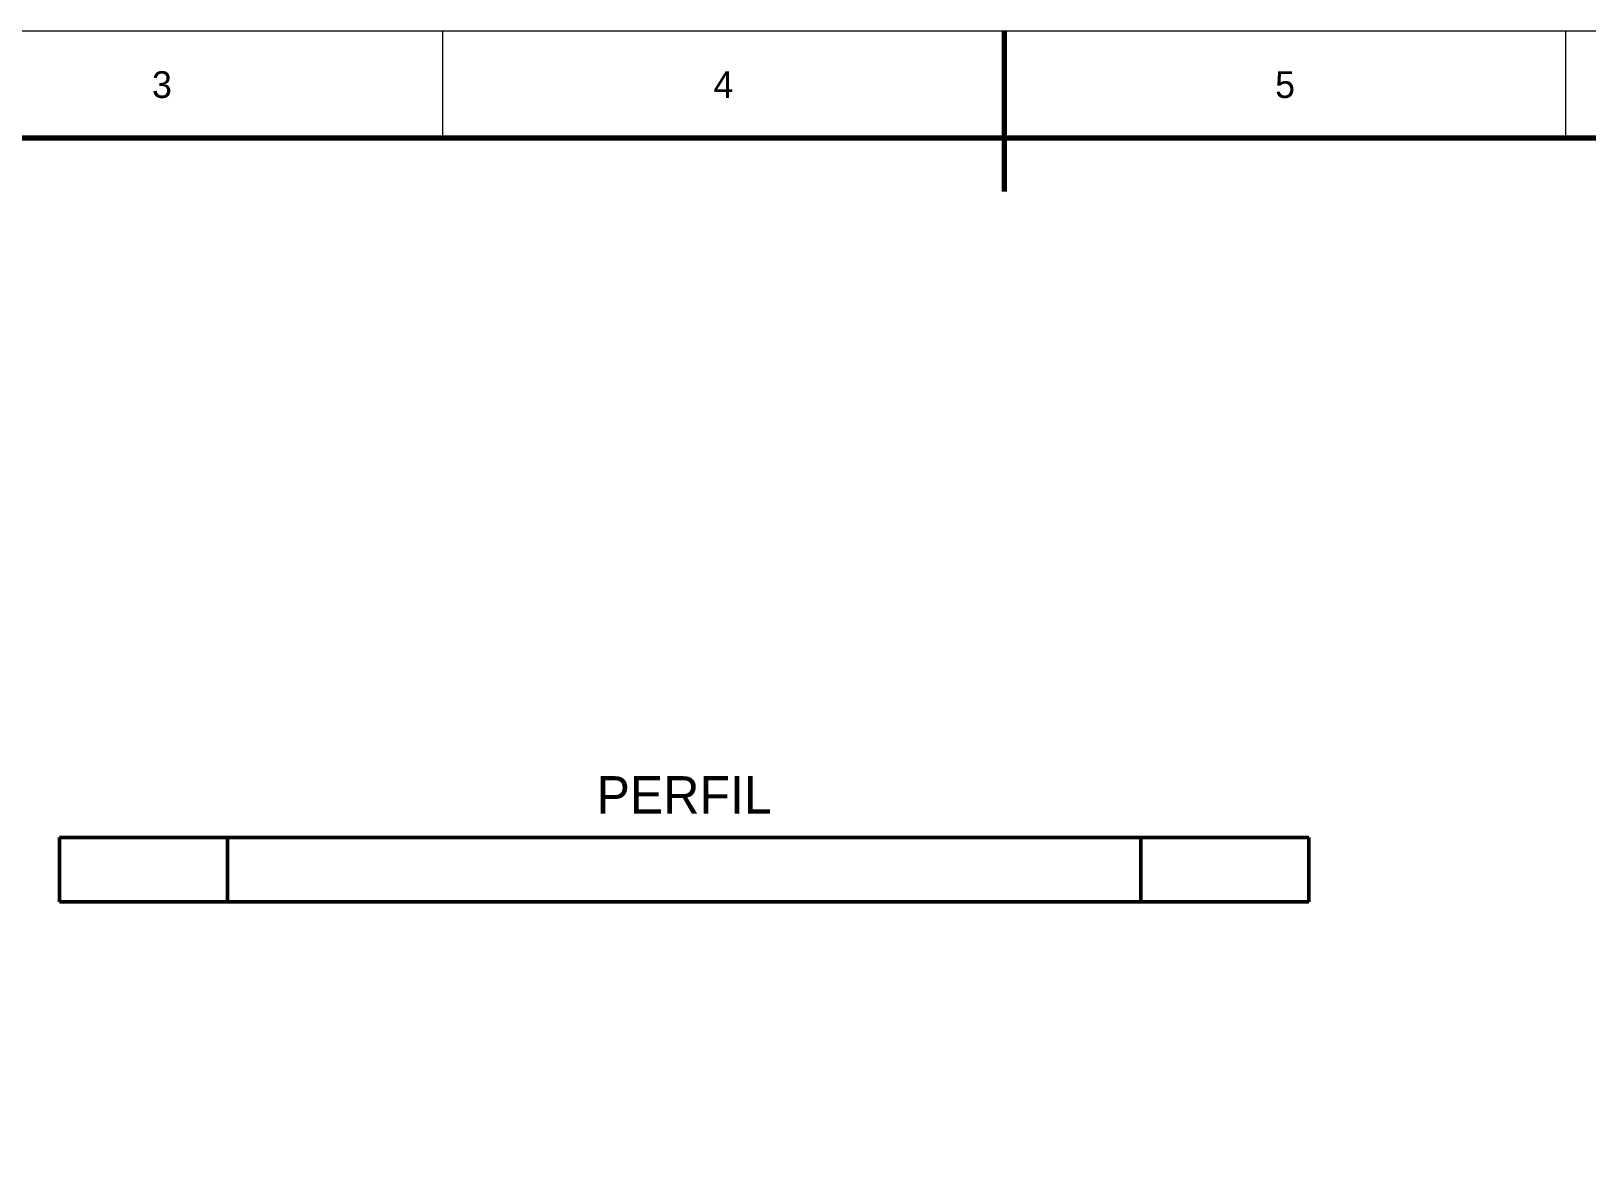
# Model space of a CAD drawing. Header units: millimetres. Extents: x 0 to 420, y 0 to 297.
# Drawn here: x 119 to 264.5, y 190.7 to 297 of the extents above; entities that cross this region are included whole.
import ezdxf
from ezdxf.enums import TextEntityAlignment as Align

# ---------------------------------------------------------------- set-up
doc = ezdxf.new("R2010")
doc.units = ezdxf.units.MM
doc.linetypes.add('DASHED', pattern=[1.524, 1.27, -0.254])
for name, color, linetype, lineweight in [('FINA', 7, 'CONTINUOUS', 18), ('NORMA', 7, 'CONTINUOUS', 70), ('OCULTA', 8, 'DASHED', 25), ('TEXTO', 7, 'CONTINUOUS', 25), ('VISIBLE', 7, 'CONTINUOUS', 50)]:
    doc.layers.add(name, color=color, linetype=linetype, lineweight=lineweight)

msp = doc.modelspace()

# ---------------------------------------------------------------- linework, layer by layer
at = {"layer": 'FINA'}
for p, q in [((157.5, 287), (157.5, 297)), ((210, 287), (210, 297)), ((262.5, 287), (262.5, 297))]:
    msp.add_line(p, q, dxfattribs=at)
msp.add_lwpolyline([(0, 0), (420, 0), (420, 297), (0, 297)], close=True, dxfattribs=at)
at = {"layer": 'NORMA'}
msp.add_line((210, 297), (210, 282), dxfattribs=at)
msp.add_lwpolyline([(20, 10), (410, 10), (410, 287), (20, 287)], close=True, dxfattribs=at)
at = {"layer": 'OCULTA'}
for p, q in [((121.66, 221.59), (121.68, 221.59)), ((121.68, 221.59), (121.74, 221.59)), ((121.74, 221.59), (121.83, 221.59)), ((121.83, 221.59), (121.97, 221.59)), ((121.97, 221.59), (122.14, 221.59)), ((122.14, 221.59), (122.35, 221.59)), ((122.35, 221.59), (122.59, 221.59)), ((122.59, 221.59), (122.87, 221.59)), ((122.87, 221.59), (123.18, 221.59)), ((123.18, 221.59), (123.52, 221.59)), ((123.52, 221.59), (123.89, 221.59)), ((123.89, 221.59), (124.3, 221.59)), ((124.3, 221.59), (124.73, 221.59)), ((124.73, 221.59), (125.18, 221.59)), ((125.66, 221.59), (125.18, 221.59)), ((125.66, 221.59), (126.16, 221.59)), ((126.16, 221.59), (126.68, 221.59)), ((127.22, 221.59), (126.68, 221.59)), ((127.22, 221.59), (127.77, 221.59)), ((128.33, 221.59), (127.77, 221.59)), ((128.33, 221.59), (128.9, 221.59)), ((128.53, 221.59), (128.51, 221.59)), ((128.51, 221.59), (128.51, 221.59)), ((128.55, 221.59), (128.53, 221.59)), ((128.58, 221.59), (128.55, 221.59)), ((128.62, 221.59), (128.58, 221.59)), ((128.67, 221.59), (128.62, 221.59)), ((128.73, 221.59), (128.67, 221.59)), ((128.8, 221.59), (128.73, 221.59)), ((128.87, 221.59), (128.8, 221.59)), ((128.95, 221.59), (128.87, 221.59)), ((129.49, 221.59), (128.9, 221.59)), ((129.04, 221.59), (128.95, 221.59)), ((129.14, 221.59), (129.04, 221.59)), ((129.24, 221.59), (129.14, 221.59)), ((129.35, 221.59), (129.24, 221.59)), ((129.47, 221.59), (129.35, 221.59)), ((129.59, 221.59), (129.47, 221.59)), ((130.07, 221.59), (129.49, 221.59)), ((129.71, 221.59), (129.59, 221.59)), ((129.84, 221.59), (129.71, 221.59)), ((129.97, 221.59), (129.84, 221.59)), ((130.1, 221.59), (129.97, 221.59)), ((130.66, 221.59), (130.07, 221.59)), ((130.24, 221.59), (130.1, 221.59)), ((130.38, 221.59), (130.24, 221.59)), ((130.52, 221.59), (130.38, 221.59)), ((130.66, 221.59), (130.52, 221.59)), ((130.8, 221.59), (130.66, 221.59)), ((131.25, 221.59), (130.66, 221.59)), ((130.8, 221.59), (130.94, 221.59)), ((130.94, 221.59), (131.08, 221.59)), ((131.22, 221.59), (131.08, 221.59)), ((131.35, 221.59), (131.22, 221.59)), ((131.84, 221.59), (131.25, 221.59)), ((131.48, 221.59), (131.35, 221.59)), ((131.48, 221.59), (131.61, 221.59)), ((131.74, 221.59), (131.61, 221.59)), ((131.74, 221.59), (131.85, 221.59)), ((132.42, 221.59), (131.84, 221.59)), ((131.85, 221.59), (131.97, 221.59)), ((131.97, 221.59), (132.08, 221.59)), ((132.08, 221.59), (132.18, 221.59)), ((132.18, 221.59), (132.28, 221.59)), ((132.28, 221.59), (132.37, 221.59)), ((132.37, 221.59), (132.45, 221.59)), ((132.99, 221.59), (132.42, 221.59)), ((132.45, 221.59), (132.52, 221.59)), ((132.52, 221.59), (132.59, 221.59)), ((132.65, 221.59), (132.59, 221.59)), ((132.65, 221.59), (132.7, 221.59)), ((132.7, 221.59), (132.74, 221.59)), ((132.74, 221.59), (132.77, 221.59)), ((132.77, 221.59), (132.79, 221.59)), ((132.79, 221.59), (132.81, 221.59)), ((132.81, 221.59), (132.81, 221.59)), ((133.55, 221.59), (132.99, 221.59)), ((134.1, 221.59), (133.55, 221.59)), ((134.64, 221.59), (134.1, 221.59)), ((135.16, 221.59), (134.64, 221.59)), ((135.66, 221.59), (135.16, 221.59)), ((136.14, 221.59), (135.66, 221.59)), ((136.59, 221.59), (136.14, 221.59)), ((137.02, 221.59), (136.59, 221.59)), ((137.37, 221.59), (137.02, 221.59)), ((222.77, 221.59), (137.37, 221.59)), ((137.37, 221.59), (137.37, 215.59)), ((222.77, 221.59), (223.11, 221.59)), ((222.77, 221.59), (222.77, 215.59)), ((223.11, 221.59), (223.54, 221.59)), ((223.99, 221.59), (223.54, 221.59)), ((223.99, 221.59), (224.47, 221.59)), ((224.47, 221.59), (224.97, 221.59)), ((224.97, 221.59), (225.49, 221.59)), ((226.03, 221.59), (225.49, 221.59)), ((226.03, 221.59), (226.58, 221.59)), ((227.14, 221.59), (226.58, 221.59)), ((227.71, 221.59), (227.14, 221.59)), ((227.34, 221.59), (227.32, 221.59)), ((227.32, 221.59), (227.32, 221.59)), ((227.36, 221.59), (227.34, 221.59)), ((227.39, 221.59), (227.36, 221.59)), ((227.43, 221.59), (227.39, 221.59)), ((227.48, 221.59), (227.43, 221.59)), ((227.54, 221.59), (227.48, 221.59)), ((227.61, 221.59), (227.54, 221.59)), ((227.68, 221.59), (227.61, 221.59)), ((227.76, 221.59), (227.68, 221.59)), ((227.71, 221.59), (228.3, 221.59)), ((227.85, 221.59), (227.76, 221.59)), ((227.95, 221.59), (227.85, 221.59)), ((228.05, 221.59), (227.95, 221.59)), ((228.16, 221.59), (228.05, 221.59)), ((228.28, 221.59), (228.16, 221.59)), ((228.4, 221.59), (228.28, 221.59)), ((228.88, 221.59), (228.3, 221.59)), ((228.52, 221.59), (228.4, 221.59)), ((228.65, 221.59), (228.52, 221.59)), ((228.78, 221.59), (228.65, 221.59)), ((228.91, 221.59), (228.78, 221.59)), ((229.47, 221.59), (228.88, 221.59)), ((229.05, 221.59), (228.91, 221.59)), ((229.19, 221.59), (229.05, 221.59)), ((229.33, 221.59), (229.19, 221.59)), ((229.47, 221.59), (229.33, 221.59)), ((229.61, 221.59), (229.47, 221.59)), ((230.06, 221.59), (229.47, 221.59)), ((229.61, 221.59), (229.75, 221.59)), ((229.75, 221.59), (229.89, 221.59)), ((230.03, 221.59), (229.89, 221.59)), ((230.03, 221.59), (230.16, 221.59)), ((230.65, 221.59), (230.06, 221.59)), ((230.29, 221.59), (230.16, 221.59)), ((230.29, 221.59), (230.42, 221.59)), ((230.42, 221.59), (230.55, 221.59)), ((230.55, 221.59), (230.66, 221.59)), ((231.23, 221.59), (230.65, 221.59)), ((230.78, 221.59), (230.66, 221.59)), ((230.78, 221.59), (230.89, 221.59)), ((230.89, 221.59), (230.99, 221.59)), ((230.99, 221.59), (231.09, 221.59)), ((231.18, 221.59), (231.09, 221.59)), ((231.18, 221.59), (231.26, 221.59)), ((231.8, 221.59), (231.23, 221.59)), ((231.26, 221.59), (231.33, 221.59)), ((231.33, 221.59), (231.4, 221.59)), ((231.4, 221.59), (231.46, 221.59)), ((231.46, 221.59), (231.51, 221.59)), ((231.51, 221.59), (231.55, 221.59)), ((231.55, 221.59), (231.58, 221.59)), ((231.58, 221.59), (231.6, 221.59)), ((231.6, 221.59), (231.62, 221.59)), ((231.62, 221.59), (231.62, 221.59)), ((232.36, 221.59), (231.8, 221.59)), ((232.91, 221.59), (232.36, 221.59)), ((233.45, 221.59), (232.91, 221.59)), ((233.97, 221.59), (233.45, 221.59)), ((234.47, 221.59), (233.97, 221.59)), ((234.95, 221.59), (234.47, 221.59)), ((235.4, 221.59), (234.95, 221.59)), ((235.83, 221.59), (235.4, 221.59)), ((236.24, 221.59), (235.83, 221.59)), ((236.61, 221.59), (236.24, 221.59)), ((236.95, 221.59), (236.61, 221.59)), ((237.26, 221.59), (236.95, 221.59)), ((237.54, 221.59), (237.26, 221.59)), ((237.79, 221.59), (237.54, 221.59)), ((237.99, 221.59), (237.79, 221.59)), ((238.16, 221.59), (237.99, 221.59)), ((238.3, 221.59), (238.16, 221.59)), ((238.39, 221.59), (238.3, 221.59)), ((238.45, 221.59), (238.39, 221.59)), ((238.47, 221.59), (238.45, 221.59)), ((121.66, 215.59), (121.68, 215.59)), ((121.68, 215.59), (121.74, 215.59)), ((121.74, 215.59), (121.83, 215.59)), ((121.83, 215.59), (121.97, 215.59)), ((121.97, 215.59), (122.14, 215.59)), ((122.14, 215.59), (122.35, 215.59)), ((122.35, 215.59), (122.59, 215.59)), ((122.59, 215.59), (122.87, 215.59)), ((122.87, 215.59), (123.18, 215.59)), ((123.18, 215.59), (123.52, 215.59)), ((123.52, 215.59), (123.89, 215.59)), ((123.89, 215.59), (124.3, 215.59)), ((124.3, 215.59), (124.73, 215.59)), ((124.73, 215.59), (125.18, 215.59)), ((125.66, 215.59), (125.18, 215.59)), ((125.66, 215.59), (126.16, 215.59)), ((126.16, 215.59), (126.68, 215.59)), ((127.22, 215.59), (126.68, 215.59)), ((127.22, 215.59), (127.77, 215.59)), ((128.33, 215.59), (127.77, 215.59)), ((128.33, 215.59), (128.9, 215.59)), ((128.53, 215.59), (128.51, 215.59)), ((128.51, 215.59), (128.51, 215.59)), ((128.55, 215.59), (128.53, 215.59)), ((128.58, 215.59), (128.55, 215.59)), ((128.62, 215.59), (128.58, 215.59)), ((128.67, 215.59), (128.62, 215.59)), ((128.73, 215.59), (128.67, 215.59)), ((128.8, 215.59), (128.73, 215.59)), ((128.87, 215.59), (128.8, 215.59)), ((128.95, 215.59), (128.87, 215.59)), ((129.49, 215.59), (128.9, 215.59)), ((129.04, 215.59), (128.95, 215.59)), ((129.14, 215.59), (129.04, 215.59)), ((129.24, 215.59), (129.14, 215.59)), ((129.35, 215.59), (129.24, 215.59)), ((129.47, 215.59), (129.35, 215.59)), ((129.59, 215.59), (129.47, 215.59)), ((130.07, 215.59), (129.49, 215.59)), ((129.71, 215.59), (129.59, 215.59)), ((129.84, 215.59), (129.71, 215.59)), ((129.97, 215.59), (129.84, 215.59)), ((130.1, 215.59), (129.97, 215.59)), ((130.66, 215.59), (130.07, 215.59)), ((130.24, 215.59), (130.1, 215.59)), ((130.38, 215.59), (130.24, 215.59)), ((130.52, 215.59), (130.38, 215.59)), ((130.66, 215.59), (130.52, 215.59)), ((130.8, 215.59), (130.66, 215.59)), ((131.25, 215.59), (130.66, 215.59)), ((130.8, 215.59), (130.94, 215.59)), ((130.94, 215.59), (131.08, 215.59)), ((131.22, 215.59), (131.08, 215.59)), ((131.35, 215.59), (131.22, 215.59)), ((131.84, 215.59), (131.25, 215.59)), ((131.48, 215.59), (131.35, 215.59)), ((131.48, 215.59), (131.61, 215.59)), ((131.74, 215.59), (131.61, 215.59)), ((131.74, 215.59), (131.85, 215.59)), ((132.42, 215.59), (131.84, 215.59)), ((131.85, 215.59), (131.97, 215.59)), ((131.97, 215.59), (132.08, 215.59)), ((132.08, 215.59), (132.18, 215.59)), ((132.18, 215.59), (132.28, 215.59)), ((132.28, 215.59), (132.37, 215.59)), ((132.37, 215.59), (132.45, 215.59)), ((132.99, 215.59), (132.42, 215.59)), ((132.45, 215.59), (132.52, 215.59)), ((132.52, 215.59), (132.59, 215.59)), ((132.65, 215.59), (132.59, 215.59)), ((132.65, 215.59), (132.7, 215.59)), ((132.7, 215.59), (132.74, 215.59)), ((132.74, 215.59), (132.77, 215.59)), ((132.77, 215.59), (132.79, 215.59)), ((132.79, 215.59), (132.81, 215.59)), ((132.81, 215.59), (132.81, 215.59)), ((133.55, 215.59), (132.99, 215.59)), ((134.1, 215.59), (133.55, 215.59)), ((134.64, 215.59), (134.1, 215.59)), ((135.16, 215.59), (134.64, 215.59)), ((135.66, 215.59), (135.16, 215.59)), ((136.14, 215.59), (135.66, 215.59)), ((136.59, 215.59), (136.14, 215.59)), ((137.02, 215.59), (136.59, 215.59)), ((137.37, 215.59), (137.02, 215.59)), ((222.77, 215.59), (137.37, 215.59)), ((222.77, 215.59), (223.11, 215.59)), ((223.11, 215.59), (223.54, 215.59)), ((223.99, 215.59), (223.54, 215.59)), ((223.99, 215.59), (224.47, 215.59)), ((224.47, 215.59), (224.97, 215.59)), ((224.97, 215.59), (225.49, 215.59)), ((226.03, 215.59), (225.49, 215.59)), ((226.03, 215.59), (226.58, 215.59)), ((227.14, 215.59), (226.58, 215.59)), ((227.71, 215.59), (227.14, 215.59)), ((227.34, 215.59), (227.32, 215.59)), ((227.32, 215.59), (227.32, 215.59)), ((227.36, 215.59), (227.34, 215.59)), ((227.39, 215.59), (227.36, 215.59)), ((227.43, 215.59), (227.39, 215.59)), ((227.48, 215.59), (227.43, 215.59)), ((227.54, 215.59), (227.48, 215.59)), ((227.61, 215.59), (227.54, 215.59)), ((227.68, 215.59), (227.61, 215.59)), ((227.76, 215.59), (227.68, 215.59)), ((227.71, 215.59), (228.3, 215.59)), ((227.85, 215.59), (227.76, 215.59)), ((227.95, 215.59), (227.85, 215.59)), ((228.05, 215.59), (227.95, 215.59)), ((228.16, 215.59), (228.05, 215.59)), ((228.28, 215.59), (228.16, 215.59)), ((228.4, 215.59), (228.28, 215.59)), ((228.88, 215.59), (228.3, 215.59)), ((228.52, 215.59), (228.4, 215.59)), ((228.65, 215.59), (228.52, 215.59)), ((228.78, 215.59), (228.65, 215.59)), ((228.91, 215.59), (228.78, 215.59)), ((229.47, 215.59), (228.88, 215.59)), ((229.05, 215.59), (228.91, 215.59)), ((229.19, 215.59), (229.05, 215.59)), ((229.33, 215.59), (229.19, 215.59)), ((229.47, 215.59), (229.33, 215.59)), ((229.61, 215.59), (229.47, 215.59)), ((230.06, 215.59), (229.47, 215.59)), ((229.61, 215.59), (229.75, 215.59)), ((229.75, 215.59), (229.89, 215.59)), ((230.03, 215.59), (229.89, 215.59)), ((230.03, 215.59), (230.16, 215.59)), ((230.65, 215.59), (230.06, 215.59)), ((230.29, 215.59), (230.16, 215.59)), ((230.29, 215.59), (230.42, 215.59)), ((230.42, 215.59), (230.55, 215.59)), ((230.55, 215.59), (230.66, 215.59)), ((231.23, 215.59), (230.65, 215.59)), ((230.78, 215.59), (230.66, 215.59)), ((230.78, 215.59), (230.89, 215.59)), ((230.89, 215.59), (230.99, 215.59)), ((230.99, 215.59), (231.09, 215.59)), ((231.18, 215.59), (231.09, 215.59)), ((231.18, 215.59), (231.26, 215.59)), ((231.8, 215.59), (231.23, 215.59)), ((231.26, 215.59), (231.33, 215.59)), ((231.33, 215.59), (231.4, 215.59)), ((231.4, 215.59), (231.46, 215.59)), ((231.46, 215.59), (231.51, 215.59)), ((231.51, 215.59), (231.55, 215.59)), ((231.55, 215.59), (231.58, 215.59)), ((231.58, 215.59), (231.6, 215.59)), ((231.6, 215.59), (231.62, 215.59)), ((231.62, 215.59), (231.62, 215.59)), ((232.36, 215.59), (231.8, 215.59)), ((232.91, 215.59), (232.36, 215.59)), ((233.45, 215.59), (232.91, 215.59)), ((233.97, 215.59), (233.45, 215.59)), ((234.47, 215.59), (233.97, 215.59)), ((234.95, 215.59), (234.47, 215.59)), ((235.4, 215.59), (234.95, 215.59)), ((235.83, 215.59), (235.4, 215.59)), ((236.24, 215.59), (235.83, 215.59)), ((236.61, 215.59), (236.24, 215.59)), ((236.95, 215.59), (236.61, 215.59)), ((237.26, 215.59), (236.95, 215.59)), ((237.54, 215.59), (237.26, 215.59)), ((237.79, 215.59), (237.54, 215.59)), ((237.99, 215.59), (237.79, 215.59)), ((238.16, 215.59), (237.99, 215.59)), ((238.3, 215.59), (238.16, 215.59)), ((238.39, 215.59), (238.3, 215.59)), ((238.45, 215.59), (238.39, 215.59)), ((238.47, 215.59), (238.45, 215.59))]:
    msp.add_line(p, q, dxfattribs=at)
at = {"layer": 'VISIBLE'}
for p, q in [((121.68, 221.59), (121.66, 221.59)), ((121.66, 215.59), (121.66, 221.59)), ((121.66, 221.59), (121.66, 221.59)), ((121.66, 221.59), (121.66, 221.59)), ((121.66, 221.59), (238.47, 221.59)), ((121.74, 221.59), (121.68, 221.59)), ((121.83, 221.59), (121.74, 221.59)), ((121.97, 221.59), (121.83, 221.59)), ((122.14, 221.59), (121.97, 221.59)), ((122.35, 221.59), (122.14, 221.59)), ((122.59, 221.59), (122.35, 221.59)), ((122.87, 221.59), (122.59, 221.59)), ((123.18, 221.59), (122.87, 221.59)), ((123.52, 221.59), (123.18, 221.59)), ((123.89, 221.59), (123.52, 221.59)), ((124.3, 221.59), (123.89, 221.59)), ((124.73, 221.59), (124.3, 221.59)), ((125.18, 221.59), (124.73, 221.59)), ((125.66, 221.59), (125.18, 221.59)), ((126.16, 221.59), (125.66, 221.59)), ((126.68, 221.59), (126.16, 221.59)), ((127.22, 221.59), (126.68, 221.59)), ((127.77, 221.59), (127.22, 221.59)), ((128.33, 221.59), (127.77, 221.59)), ((128.9, 221.59), (128.33, 221.59)), ((128.51, 221.59), (128.51, 221.59)), ((128.51, 221.59), (128.53, 221.59)), ((128.53, 221.59), (128.55, 221.59)), ((128.55, 221.59), (128.58, 221.59)), ((128.58, 221.59), (128.62, 221.59)), ((128.62, 221.59), (128.67, 221.59)), ((128.67, 221.59), (128.73, 221.59)), ((128.73, 221.59), (128.8, 221.59)), ((128.8, 221.59), (128.87, 221.59)), ((128.87, 221.59), (128.95, 221.59)), ((129.49, 221.59), (128.9, 221.59)), ((129.04, 221.59), (128.95, 221.59)), ((129.04, 221.59), (129.14, 221.59)), ((129.14, 221.59), (129.24, 221.59)), ((129.24, 221.59), (129.35, 221.59)), ((129.47, 221.59), (129.35, 221.59)), ((129.47, 221.59), (129.59, 221.59)), ((130.07, 221.59), (129.49, 221.59)), ((129.59, 221.59), (129.71, 221.59)), ((129.71, 221.59), (129.84, 221.59)), ((129.97, 221.59), (129.84, 221.59)), ((129.97, 221.59), (130.1, 221.59)), ((130.66, 221.59), (130.07, 221.59)), ((130.24, 221.59), (130.1, 221.59)), ((130.24, 221.59), (130.38, 221.59)), ((130.38, 221.59), (130.52, 221.59)), ((130.66, 221.59), (130.52, 221.59)), ((131.25, 221.59), (130.66, 221.59)), ((130.8, 221.59), (130.66, 221.59)), ((130.94, 221.59), (130.8, 221.59)), ((131.08, 221.59), (130.94, 221.59)), ((131.22, 221.59), (131.08, 221.59)), ((131.35, 221.59), (131.22, 221.59)), ((131.84, 221.59), (131.25, 221.59)), ((131.48, 221.59), (131.35, 221.59)), ((131.61, 221.59), (131.48, 221.59)), ((131.74, 221.59), (131.61, 221.59)), ((131.85, 221.59), (131.74, 221.59)), ((131.84, 221.59), (132.42, 221.59)), ((131.97, 221.59), (131.85, 221.59)), ((132.08, 221.59), (131.97, 221.59)), ((132.18, 221.59), (132.08, 221.59)), ((132.28, 221.59), (132.18, 221.59)), ((132.37, 221.59), (132.28, 221.59)), ((132.45, 221.59), (132.37, 221.59)), ((132.99, 221.59), (132.42, 221.59)), ((132.52, 221.59), (132.45, 221.59)), ((132.59, 221.59), (132.52, 221.59)), ((132.65, 221.59), (132.59, 221.59)), ((132.7, 221.59), (132.65, 221.59)), ((132.74, 221.59), (132.7, 221.59)), ((132.77, 221.59), (132.74, 221.59)), ((132.79, 221.59), (132.77, 221.59)), ((132.81, 221.59), (132.79, 221.59)), ((132.81, 221.59), (132.81, 221.59)), ((133.55, 221.59), (132.99, 221.59)), ((133.55, 221.59), (134.1, 221.59)), ((134.64, 221.59), (134.1, 221.59)), ((134.64, 221.59), (135.16, 221.59)), ((135.16, 221.59), (135.66, 221.59)), ((135.66, 221.59), (136.14, 221.59)), ((136.59, 221.59), (136.14, 221.59)), ((136.59, 221.59), (137.02, 221.59)), ((137.02, 221.59), (137.37, 221.59)), ((222.77, 221.59), (137.37, 221.59)), ((137.37, 221.59), (137.37, 215.59)), ((223.11, 221.59), (222.77, 221.59)), ((222.77, 221.59), (222.77, 215.59)), ((223.54, 221.59), (223.11, 221.59)), ((223.99, 221.59), (223.54, 221.59)), ((224.47, 221.59), (223.99, 221.59)), ((224.97, 221.59), (224.47, 221.59)), ((225.49, 221.59), (224.97, 221.59)), ((226.03, 221.59), (225.49, 221.59)), ((226.58, 221.59), (226.03, 221.59)), ((227.14, 221.59), (226.58, 221.59)), ((227.71, 221.59), (227.14, 221.59)), ((227.32, 221.59), (227.32, 221.59)), ((227.32, 221.59), (227.34, 221.59)), ((227.34, 221.59), (227.36, 221.59)), ((227.36, 221.59), (227.39, 221.59)), ((227.39, 221.59), (227.43, 221.59)), ((227.43, 221.59), (227.48, 221.59)), ((227.54, 221.59), (227.48, 221.59)), ((227.54, 221.59), (227.61, 221.59)), ((227.61, 221.59), (227.68, 221.59)), ((227.68, 221.59), (227.76, 221.59)), ((228.3, 221.59), (227.71, 221.59)), ((227.76, 221.59), (227.85, 221.59)), ((227.85, 221.59), (227.95, 221.59)), ((227.95, 221.59), (228.05, 221.59)), ((228.05, 221.59), (228.16, 221.59)), ((228.16, 221.59), (228.28, 221.59)), ((228.28, 221.59), (228.4, 221.59)), ((228.88, 221.59), (228.3, 221.59)), ((228.52, 221.59), (228.4, 221.59)), ((228.52, 221.59), (228.65, 221.59)), ((228.78, 221.59), (228.65, 221.59)), ((228.91, 221.59), (228.78, 221.59)), ((229.47, 221.59), (228.88, 221.59)), ((229.05, 221.59), (228.91, 221.59)), ((229.05, 221.59), (229.19, 221.59)), ((229.19, 221.59), (229.33, 221.59)), ((229.47, 221.59), (229.33, 221.59)), ((230.06, 221.59), (229.47, 221.59)), ((229.61, 221.59), (229.47, 221.59)), ((229.75, 221.59), (229.61, 221.59)), ((229.89, 221.59), (229.75, 221.59)), ((230.03, 221.59), (229.89, 221.59)), ((230.16, 221.59), (230.03, 221.59)), ((230.65, 221.59), (230.06, 221.59)), ((230.29, 221.59), (230.16, 221.59)), ((230.42, 221.59), (230.29, 221.59)), ((230.55, 221.59), (230.42, 221.59)), ((230.66, 221.59), (230.55, 221.59)), ((231.23, 221.59), (230.65, 221.59)), ((230.78, 221.59), (230.66, 221.59)), ((230.89, 221.59), (230.78, 221.59)), ((230.99, 221.59), (230.89, 221.59)), ((231.09, 221.59), (230.99, 221.59)), ((231.18, 221.59), (231.09, 221.59)), ((231.26, 221.59), (231.18, 221.59)), ((231.23, 221.59), (231.8, 221.59)), ((231.33, 221.59), (231.26, 221.59)), ((231.4, 221.59), (231.33, 221.59)), ((231.46, 221.59), (231.4, 221.59)), ((231.51, 221.59), (231.46, 221.59)), ((231.55, 221.59), (231.51, 221.59)), ((231.58, 221.59), (231.55, 221.59)), ((231.6, 221.59), (231.58, 221.59)), ((231.62, 221.59), (231.6, 221.59)), ((231.62, 221.59), (231.62, 221.59)), ((232.36, 221.59), (231.8, 221.59)), ((232.36, 221.59), (232.91, 221.59)), ((233.45, 221.59), (232.91, 221.59)), ((233.45, 221.59), (233.97, 221.59)), ((233.97, 221.59), (234.47, 221.59)), ((234.95, 221.59), (234.47, 221.59)), ((234.95, 221.59), (235.4, 221.59)), ((235.4, 221.59), (235.83, 221.59)), ((235.83, 221.59), (236.24, 221.59)), ((236.24, 221.59), (236.61, 221.59)), ((236.61, 221.59), (236.95, 221.59)), ((236.95, 221.59), (237.26, 221.59)), ((237.26, 221.59), (237.54, 221.59)), ((237.54, 221.59), (237.79, 221.59)), ((237.79, 221.59), (237.99, 221.59)), ((237.99, 221.59), (238.16, 221.59)), ((238.16, 221.59), (238.3, 221.59)), ((238.3, 221.59), (238.39, 221.59)), ((238.39, 221.59), (238.45, 221.59)), ((238.45, 221.59), (238.47, 221.59)), ((238.47, 221.59), (238.47, 221.59)), ((238.47, 221.59), (238.47, 221.59)), ((238.47, 221.59), (238.47, 215.59)), ((121.68, 215.59), (121.66, 215.59)), ((121.66, 215.59), (121.66, 215.59)), ((122.35, 215.59), (121.66, 215.59)), ((121.66, 215.59), (121.66, 215.59)), ((121.74, 215.59), (121.68, 215.59)), ((121.83, 215.59), (121.74, 215.59)), ((121.97, 215.59), (121.83, 215.59)), ((122.14, 215.59), (121.97, 215.59)), ((122.35, 215.59), (122.14, 215.59)), ((122.59, 215.59), (122.35, 215.59)), ((122.59, 215.59), (122.35, 215.59)), ((122.87, 215.59), (122.59, 215.59)), ((237.54, 215.59), (122.59, 215.59)), ((123.18, 215.59), (122.87, 215.59)), ((123.52, 215.59), (123.18, 215.59)), ((123.89, 215.59), (123.52, 215.59)), ((124.3, 215.59), (123.89, 215.59)), ((124.73, 215.59), (124.3, 215.59)), ((125.18, 215.59), (124.73, 215.59)), ((125.66, 215.59), (125.18, 215.59)), ((126.16, 215.59), (125.66, 215.59)), ((126.68, 215.59), (126.16, 215.59)), ((127.22, 215.59), (126.68, 215.59)), ((127.77, 215.59), (127.22, 215.59)), ((128.33, 215.59), (127.77, 215.59)), ((128.9, 215.59), (128.33, 215.59)), ((128.51, 215.59), (128.51, 215.59)), ((128.51, 215.59), (128.53, 215.59)), ((128.53, 215.59), (128.55, 215.59)), ((128.55, 215.59), (128.58, 215.59)), ((128.58, 215.59), (128.62, 215.59)), ((128.62, 215.59), (128.67, 215.59)), ((128.67, 215.59), (128.73, 215.59)), ((128.73, 215.59), (128.8, 215.59)), ((128.8, 215.59), (128.87, 215.59)), ((128.87, 215.59), (128.95, 215.59)), ((129.49, 215.59), (128.9, 215.59)), ((129.04, 215.59), (128.95, 215.59)), ((129.04, 215.59), (129.14, 215.59)), ((129.14, 215.59), (129.24, 215.59)), ((129.24, 215.59), (129.35, 215.59)), ((129.47, 215.59), (129.35, 215.59)), ((129.47, 215.59), (129.59, 215.59)), ((130.07, 215.59), (129.49, 215.59)), ((129.59, 215.59), (129.71, 215.59)), ((129.71, 215.59), (129.84, 215.59)), ((129.97, 215.59), (129.84, 215.59)), ((129.97, 215.59), (130.1, 215.59)), ((130.66, 215.59), (130.07, 215.59)), ((130.24, 215.59), (130.1, 215.59)), ((130.24, 215.59), (130.38, 215.59)), ((130.38, 215.59), (130.52, 215.59)), ((130.66, 215.59), (130.52, 215.59)), ((131.25, 215.59), (130.66, 215.59)), ((130.8, 215.59), (130.66, 215.59)), ((130.94, 215.59), (130.8, 215.59)), ((131.08, 215.59), (130.94, 215.59)), ((131.22, 215.59), (131.08, 215.59)), ((131.35, 215.59), (131.22, 215.59)), ((131.84, 215.59), (131.25, 215.59)), ((131.48, 215.59), (131.35, 215.59)), ((131.61, 215.59), (131.48, 215.59)), ((131.74, 215.59), (131.61, 215.59)), ((131.85, 215.59), (131.74, 215.59)), ((131.84, 215.59), (132.42, 215.59)), ((131.97, 215.59), (131.85, 215.59)), ((132.08, 215.59), (131.97, 215.59)), ((132.18, 215.59), (132.08, 215.59)), ((132.28, 215.59), (132.18, 215.59)), ((132.37, 215.59), (132.28, 215.59)), ((132.45, 215.59), (132.37, 215.59)), ((132.99, 215.59), (132.42, 215.59)), ((132.52, 215.59), (132.45, 215.59)), ((132.59, 215.59), (132.52, 215.59)), ((132.65, 215.59), (132.59, 215.59)), ((132.7, 215.59), (132.65, 215.59)), ((132.74, 215.59), (132.7, 215.59)), ((132.77, 215.59), (132.74, 215.59)), ((132.79, 215.59), (132.77, 215.59)), ((132.81, 215.59), (132.79, 215.59)), ((132.81, 215.59), (132.81, 215.59)), ((133.55, 215.59), (132.99, 215.59)), ((133.55, 215.59), (134.1, 215.59)), ((134.64, 215.59), (134.1, 215.59)), ((134.64, 215.59), (135.16, 215.59)), ((135.16, 215.59), (135.66, 215.59)), ((135.66, 215.59), (136.14, 215.59)), ((136.59, 215.59), (136.14, 215.59)), ((136.59, 215.59), (137.02, 215.59)), ((137.02, 215.59), (137.37, 215.59)), ((222.77, 215.59), (137.37, 215.59)), ((223.11, 215.59), (222.77, 215.59)), ((223.54, 215.59), (223.11, 215.59)), ((223.99, 215.59), (223.54, 215.59)), ((224.47, 215.59), (223.99, 215.59)), ((224.97, 215.59), (224.47, 215.59)), ((225.49, 215.59), (224.97, 215.59)), ((226.03, 215.59), (225.49, 215.59)), ((226.58, 215.59), (226.03, 215.59)), ((227.14, 215.59), (226.58, 215.59)), ((227.71, 215.59), (227.14, 215.59)), ((227.32, 215.59), (227.32, 215.59)), ((227.32, 215.59), (227.34, 215.59)), ((227.34, 215.59), (227.36, 215.59)), ((227.36, 215.59), (227.39, 215.59)), ((227.39, 215.59), (227.43, 215.59)), ((227.43, 215.59), (227.48, 215.59)), ((227.54, 215.59), (227.48, 215.59)), ((227.54, 215.59), (227.61, 215.59)), ((227.61, 215.59), (227.68, 215.59)), ((227.68, 215.59), (227.76, 215.59)), ((228.3, 215.59), (227.71, 215.59)), ((227.76, 215.59), (227.85, 215.59)), ((227.85, 215.59), (227.95, 215.59)), ((227.95, 215.59), (228.05, 215.59)), ((228.05, 215.59), (228.16, 215.59)), ((228.16, 215.59), (228.28, 215.59)), ((228.28, 215.59), (228.4, 215.59)), ((228.88, 215.59), (228.3, 215.59)), ((228.52, 215.59), (228.4, 215.59)), ((228.52, 215.59), (228.65, 215.59)), ((228.78, 215.59), (228.65, 215.59)), ((228.91, 215.59), (228.78, 215.59)), ((229.47, 215.59), (228.88, 215.59)), ((229.05, 215.59), (228.91, 215.59)), ((229.05, 215.59), (229.19, 215.59)), ((229.19, 215.59), (229.33, 215.59)), ((229.47, 215.59), (229.33, 215.59)), ((230.06, 215.59), (229.47, 215.59)), ((229.61, 215.59), (229.47, 215.59)), ((229.75, 215.59), (229.61, 215.59)), ((229.89, 215.59), (229.75, 215.59)), ((230.03, 215.59), (229.89, 215.59)), ((230.16, 215.59), (230.03, 215.59)), ((230.65, 215.59), (230.06, 215.59)), ((230.29, 215.59), (230.16, 215.59)), ((230.42, 215.59), (230.29, 215.59)), ((230.55, 215.59), (230.42, 215.59)), ((230.66, 215.59), (230.55, 215.59)), ((231.23, 215.59), (230.65, 215.59)), ((230.78, 215.59), (230.66, 215.59)), ((230.89, 215.59), (230.78, 215.59)), ((230.99, 215.59), (230.89, 215.59)), ((231.09, 215.59), (230.99, 215.59)), ((231.18, 215.59), (231.09, 215.59)), ((231.26, 215.59), (231.18, 215.59)), ((231.23, 215.59), (231.8, 215.59)), ((231.33, 215.59), (231.26, 215.59)), ((231.4, 215.59), (231.33, 215.59)), ((231.46, 215.59), (231.4, 215.59)), ((231.51, 215.59), (231.46, 215.59)), ((231.55, 215.59), (231.51, 215.59)), ((231.58, 215.59), (231.55, 215.59)), ((231.6, 215.59), (231.58, 215.59)), ((231.62, 215.59), (231.6, 215.59)), ((231.62, 215.59), (231.62, 215.59)), ((232.36, 215.59), (231.8, 215.59)), ((232.36, 215.59), (232.91, 215.59)), ((233.45, 215.59), (232.91, 215.59)), ((233.45, 215.59), (233.97, 215.59)), ((233.97, 215.59), (234.47, 215.59)), ((234.95, 215.59), (234.47, 215.59)), ((234.95, 215.59), (235.4, 215.59)), ((235.4, 215.59), (235.83, 215.59)), ((235.83, 215.59), (236.24, 215.59)), ((236.24, 215.59), (236.61, 215.59)), ((236.61, 215.59), (236.95, 215.59)), ((236.95, 215.59), (237.26, 215.59)), ((237.26, 215.59), (237.54, 215.59)), ((237.54, 215.59), (237.79, 215.59)), ((237.79, 215.59), (237.54, 215.59)), ((237.79, 215.59), (237.99, 215.59)), ((238.47, 215.59), (237.79, 215.59)), ((237.99, 215.59), (238.16, 215.59)), ((238.16, 215.59), (238.3, 215.59)), ((238.3, 215.59), (238.39, 215.59)), ((238.39, 215.59), (238.45, 215.59)), ((238.45, 215.59), (238.47, 215.59)), ((238.47, 215.59), (238.47, 215.59)), ((238.47, 215.59), (238.47, 215.59))]:
    msp.add_line(p, q, dxfattribs=at)

# ---------------------------------------------------------------- texts
at = {"layer": 'TEXTO'}
for s, height, p in [('3', 2.5, (131.25, 292)), ('4', 2.5, (183.75, 292)), ('5', 2.5, (236.25, 292)), ('PERFIL', 3.5, (180.07, 225.59))]:
    msp.add_text(s, height=height, dxfattribs=at).set_placement(p, align=Align.MIDDLE_CENTER)

doc.saveas('drawing.dxf')
